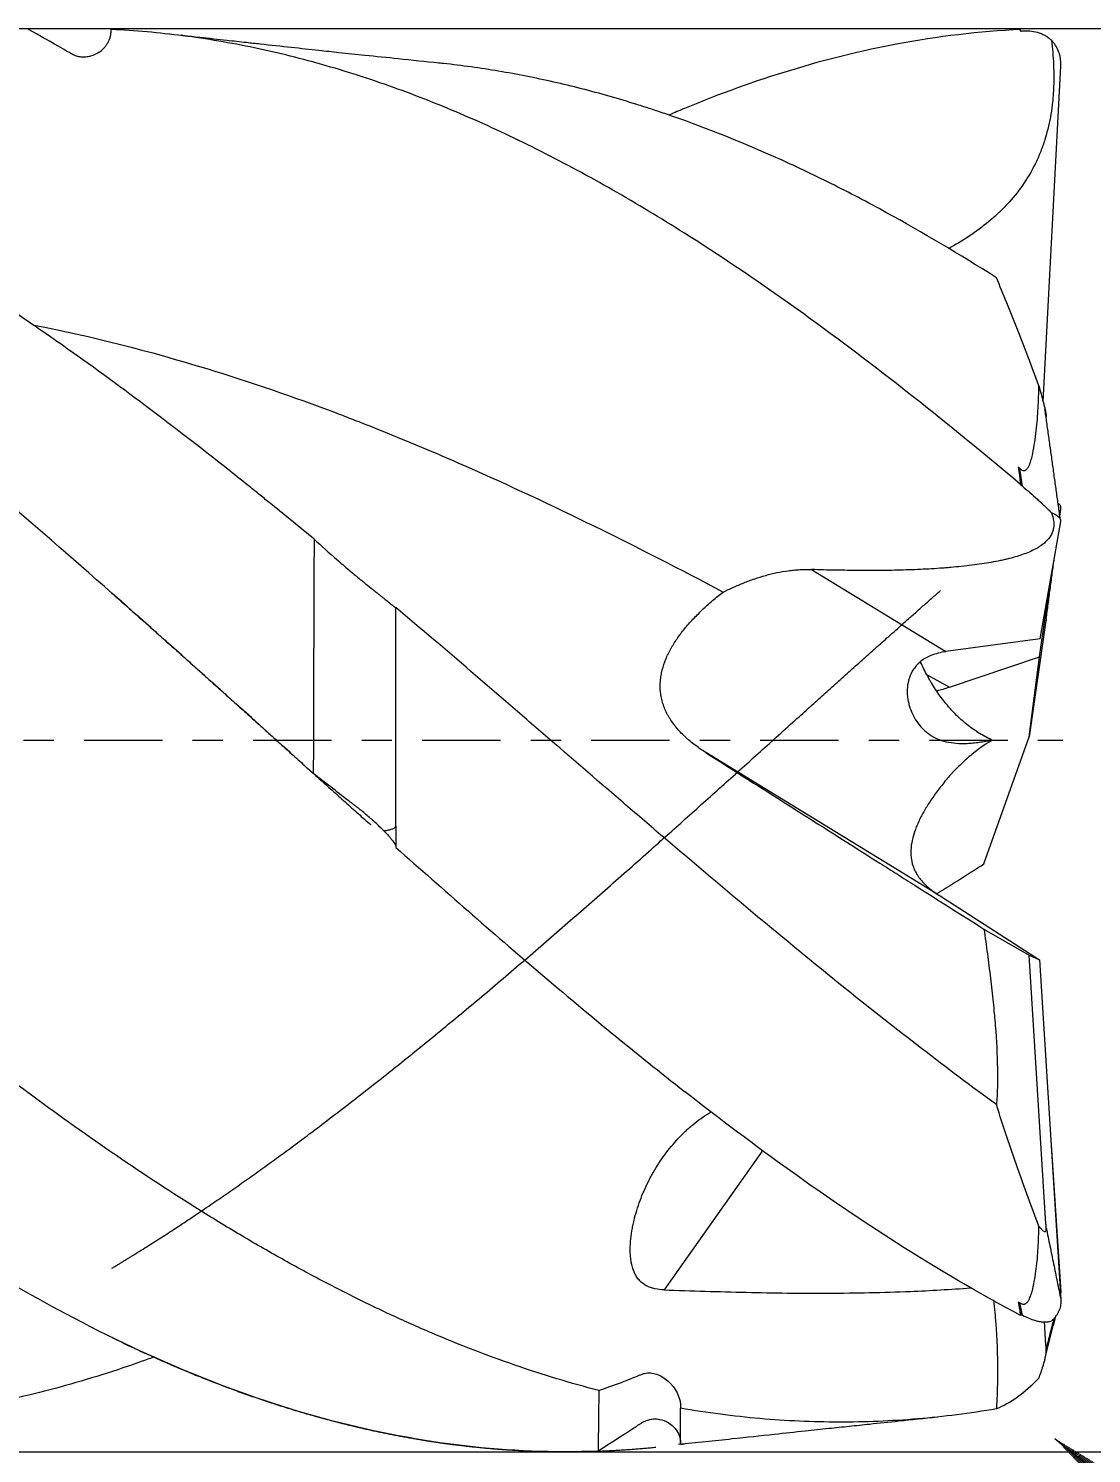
# Model space of a CAD drawing. Header units: millimetres. Extents: x -62 to 115, y -62 to 32.
# Drawn here: x 77.47 to 92.4, y -10.03 to 10 of the extents above; entities that cross this region are included whole.
import ezdxf

# ---------------------------------------------------------------- set-up
doc = ezdxf.new("R2010")
doc.units = ezdxf.units.MM
doc.linetypes.add('CENTER', pattern=[47.5, 22, -8.5, 8.5, -8.5])
for name, color, linetype in [('1', 4, 'Continuous'), ('2', 7, 'Continuous'), ('SK2', 7, 'Continuous'), ('SK4', 2, 'CENTER')]:
    doc.layers.add(name, color=color, linetype=linetype)
doc.styles.add('iso_b_vert', font='simplex.shx')
doc.dimstyles.get("Standard").update_dxf_attribs({"dimtxt": 0.18, "dimasz": 0.18, "dimexe": 0.18, "dimexo": 0.0625, "dimgap": 0.09, "dimtad": 1, "dimzin": 0, "dimdsep": 52, "dimtxsty": 'Standard', "dimcen": 0.09, "dimadec": 0, "dimazin": 0, "dimtfac": 1, "dimtdec": 4, "dimtofl": 0, "dimtmove": 0, "dimatfit": 3, "dimfxl": 1, "dimtolj": 1, "dimtzin": 0, "dimarcsym": 0})

# ---------------------------------------------------------------- blocks, each defined once
blk = doc.blocks.new('_U0')
at = {"layer": 'SK2', "lineweight": 13}
for p, q in [((0, -1.5875), (0, -51.193445)), ((92, -11.6375), (92, -51.193445)), ((92, -49.193445), (0, -49.193445))]:
    blk.add_line(p, q, dxfattribs=at)
at = {"layer": 'SK2', "lineweight": 18}
for points in [[(0, -49.193445), (3.499998, -48.732661), (3.500002, -49.654229)], [(92, -49.193445), (88.500002, -49.654229), (88.499998, -48.732661)]]:
    blk.add_solid(points, dxfattribs=at)
at = {"layer": 'SK2', "lineweight": 18, "insert": (44.095034, -48.160811), "char_height": 3.5, "attachment_point": 7, "line_spacing_factor": 1.084337, "style": 'iso_b_vert'}
blk.add_mtext('\\W0.6740;92', dxfattribs=at)
blk = doc.blocks.new('_U2')
at = {"layer": 'SK2', "lineweight": 13}
for p, q in [((1.997679, -11.0875), (1.997679, -44.193445)), ((92, -11.6375), (92, -44.193445)), ((92, -42.193445), (1.997679, -42.193445))]:
    blk.add_line(p, q, dxfattribs=at)
at = {"layer": 'SK2', "lineweight": 18}
for points in [[(1.997679, -42.193445), (5.497677, -41.732661), (5.497681, -42.654229)], [(92, -42.193445), (88.500002, -42.654229), (88.499998, -41.732661)]]:
    blk.add_solid(points, dxfattribs=at)
at = {"layer": 'SK2', "lineweight": 18, "insert": (45.093873, -41.160811), "char_height": 3.5, "attachment_point": 7, "line_spacing_factor": 1.084337, "style": 'iso_b_vert'}
blk.add_mtext('\\W0.6740;90', dxfattribs=at)

msp = doc.modelspace()

# ---------------------------------------------------------------- hatches: boundary and pattern name
at = {"layer": 'SK2', "lineweight": 13}
h = msp.add_hatch(dxfattribs=at)
h.set_pattern_fill('ANSI31', color=256, scale=0.0062, style=0)
h.paths.add_polyline_path([(91.889, -9.814), (94.9, -11.657), (94.32, -12.374)])

# ---------------------------------------------------------------- linework, layer by layer
at = {"layer": '1', "lineweight": 18}
for p, q in [((91.722, 4.759), (91.972, 9.473)), ((91.959, 3.164), (91.972, 3.253)), ((91.681, 1.425), (91.972, 3.071)), ((91.672, 1.172), (91.831, 2.274)), ((91.763, 1.679), (91.528, 0.048)), ((91.681, 1.425), (90.354, 1.243)), ((90.406, 0.744), (91.672, 1.172)), ((91.528, 0.048), (91.672, 1.172)), ((90.892, -1.738), (91.528, 0.048)), ((90.406, -2.273), (91.672, -3.086)), ((90.892, -2.656), (91.528, -3.022)), ((91.528, -3.022), (91.672, -3.086)), ((91.763, -6.798), (91.528, -3.022)), ((91.672, -3.086), (91.972, -7.862)), ((91.831, -5.615), (91.972, -7.753)), ((91.763, -8.505), (91.741, -8.171)), ((91.732, -8.764), (91.733, -8.759)), ((86.631, -9.897), (86.631, -9.898))]:
    msp.add_line(p, q, dxfattribs=at)
at = {"layer": '1', "lineweight": 13}
for p, q in [((88.467, 2.397), (90.354, 1.243)), ((90.094, 0.916), (90.406, 0.744)), ((90.235, -2.163), (86.984, -0.175)), ((87.784, -5.762), (86.397, -7.726))]:
    msp.add_line(p, q, dxfattribs=at)
at = {"layer": '1', "lineweight": 18}
for centre, major_axis, ratio, start_param, end_param in [((90.739, -0.597), (0.503, -1.815), 0.692203, 3.048771, -3.070077), ((90.743, 1.967), (1.213, 1.132), 0.52733, -2.41391, -2.280241), ((90.743, -2.46), (1.352, -0.86), 0.015166, -1.946684, -1.813015)]:
    msp.add_ellipse(centre, major_axis=major_axis, ratio=ratio, start_param=start_param, end_param=end_param, dxfattribs=at)
for points, degree, knots in [([(78.461, 9.666), (78.423, 9.64), (78.383, 9.622), (78.33, 9.607), (78.319, 9.605), (78.297, 9.601), (78.287, 9.599), (78.254, 9.597), (78.232, 9.596), (78.189, 9.601), (78.167, 9.605), (78.134, 9.615), (78.124, 9.619), (78.102, 9.628), (78.092, 9.633), (78.077, 9.642), (78.071, 9.645), (78.061, 9.651), (78.046, 9.66), (78.01, 9.68), (77.816, 9.793), (77.632, 9.897), (77.469, 9.987)], 3, [0, 0, 0, 0, 0.125, 0.125, 0.15625, 0.15625, 0.1875, 0.1875, 0.25, 0.25, 0.3125, 0.3125, 0.34375, 0.34375, 0.375, 0.375, 0.390625, 0.390625, 0.40625, 0.4375, 0.5, 1, 1, 1, 1]), ([(78.461, 9.666), (78.484, 9.682), (78.506, 9.701), (78.537, 9.733), (78.546, 9.744), (78.565, 9.769), (78.573, 9.781), (78.589, 9.808), (78.596, 9.823), (78.609, 9.852), (78.614, 9.868), (78.623, 9.9), (78.626, 9.917), (78.629, 9.942), (78.63, 9.951), (78.631, 9.968), (78.631, 9.977), (78.631, 9.986)], 3, [0, 0, 0, 0, 0.25, 0.25, 0.375, 0.375, 0.5, 0.5, 0.625, 0.625, 0.75, 0.75, 0.875, 0.875, 0.9375, 0.9375, 1, 1, 1, 1]), ([(83.236, 9.514), (83.047, 9.533), (82.703, 9.569), (82.227, 9.619), (81.86, 9.657), (81.514, 9.694), (81.147, 9.734), (80.806, 9.771), (80.504, 9.804), (80.221, 9.835), (79.843, 9.877), (79.556, 9.908), (79.395, 9.926)], 3, [0, 0, 0, 0, 0.151549, 0.272849, 0.368297, 0.44087, 0.541107, 0.654928, 0.705503, 0.776632, 0.874869, 1, 1, 1, 1]), ([(91.841, 9.837), (91.855, 9.721), (91.864, 9.606), (91.874, 9.374), (91.874, 9.259), (91.867, 9.113), (91.865, 9.084), (91.861, 9.026), (91.858, 8.997), (91.849, 8.91), (91.826, 8.737), (91.787, 8.569), (91.737, 8.403), (91.709, 8.321), (91.676, 8.24), (91.653, 8.186), (91.641, 8.159), (91.579, 8.027), (91.522, 7.927), (91.394, 7.736), (91.322, 7.646), (91.225, 7.538), (91.206, 7.517), (91.165, 7.475), (91.145, 7.454), (91.082, 7.393), (91.039, 7.354), (90.908, 7.241), (90.816, 7.172), (90.627, 7.042), (90.528, 6.981), (90.414, 6.918), (90.401, 6.911), (90.388, 6.904)], 3, [0, 0, 0, 0, 0.098724, 0.098724, 0.197448, 0.197448, 0.222129, 0.222129, 0.24681, 0.24681, 0.296172, 0.394896, 0.394896, 0.444258, 0.468939, 0.468939, 0.49362, 0.49362, 0.592344, 0.592344, 0.691068, 0.691068, 0.715749, 0.715749, 0.74043, 0.74043, 0.789792, 0.789792, 0.888516, 0.888516, 0.98724, 0.98724, 1, 1, 1, 1]), ([(91.406, 9.964), (91.408, 9.964), (91.411, 9.964), (91.415, 9.965), (91.417, 9.965), (91.424, 9.965), (91.428, 9.966), (91.432, 9.966)], 3, [0, 0, 0, 0, 0.267452, 0.267452, 0.534904, 0.534904, 1, 1, 1, 1]), ([(91.432, 9.966), (91.467, 9.969), (91.502, 9.969), (91.572, 9.963), (91.607, 9.956), (91.659, 9.942), (91.676, 9.936), (91.711, 9.922), (91.728, 9.914), (91.762, 9.896), (91.778, 9.886), (91.802, 9.869), (91.81, 9.863), (91.826, 9.85), (91.834, 9.844), (91.841, 9.837)], 3, [0, 0, 0, 0, 0.25, 0.25, 0.5, 0.5, 0.625, 0.625, 0.75, 0.75, 0.875, 0.875, 0.9375, 0.9375, 1, 1, 1, 1]), ([(91.973, 9.49), (91.974, 9.521), (91.971, 9.553), (91.963, 9.6), (91.96, 9.615), (91.951, 9.646), (91.946, 9.661), (91.929, 9.706), (91.915, 9.734), (91.89, 9.774), (91.881, 9.788), (91.862, 9.813), (91.852, 9.825), (91.841, 9.837)], 3, [0, 0, 0, 0, 0.25, 0.25, 0.375, 0.375, 0.5, 0.5, 0.75, 0.75, 0.875, 0.875, 1, 1, 1, 1]), ([(89.662, 9.779), (89.166, 9.686), (88.669, 9.563), (87.677, 9.261), (87.181, 9.082), (86.684, 8.876)], 3, [0, 0, 0, 0, 0.5, 0.5, 1, 1, 1, 1]), ([(81.481, 2.825), (81.284, 2.987), (81.087, 3.148), (80.84, 3.349), (80.79, 3.388), (80.691, 3.468), (80.642, 3.508), (80.493, 3.627), (79.999, 4.022), (79.507, 4.402), (78.723, 4.992), (78.332, 5.277), (77.746, 5.69), (77.551, 5.824), (77.16, 6.088), (76.965, 6.218), (76.378, 6.597), (75.985, 6.839), (75.395, 7.183), (75.197, 7.295), (74.9, 7.458), (74.801, 7.511), (74.603, 7.616), (74.109, 7.874), (73.619, 8.107), (72.835, 8.448), (72.445, 8.602), (71.859, 8.809), (71.664, 8.874), (71.273, 8.995), (71.077, 9.052), (70.49, 9.211), (70.098, 9.3), (69.605, 9.388), (69.506, 9.405), (69.309, 9.436), (69.21, 9.451), (68.965, 9.484), (68.82, 9.501), (68.675, 9.516)], 3, [0, 0, 0, 0, 0.046008, 0.046008, 0.05751, 0.05751, 0.069012, 0.069012, 0.092015, 0.184031, 0.184031, 0.276046, 0.276046, 0.322054, 0.322054, 0.368061, 0.368061, 0.460077, 0.460077, 0.506085, 0.506085, 0.529088, 0.529088, 0.552092, 0.644108, 0.644108, 0.736123, 0.736123, 0.782131, 0.782131, 0.828138, 0.828138, 0.920154, 0.920154, 0.943158, 0.943158, 0.966161, 0.966161, 1, 1, 1, 1]), ([(91.067, 6.498), (90.548, 6.828), (90.031, 7.134), (89.258, 7.557), (89, 7.692), (88.484, 7.949), (88.226, 8.072), (87.45, 8.42), (86.931, 8.625), (86.343, 8.826), (86.278, 8.848), (86.147, 8.891), (85.951, 8.953), (85.496, 9.089), (85.107, 9.189), (84.589, 9.306), (84.331, 9.357), (83.815, 9.444), (83.557, 9.479), (83.271, 9.511), (83.243, 9.514), (83.215, 9.516)], 3, [0, 0, 0, 0, 0.197858, 0.197858, 0.296787, 0.296787, 0.395716, 0.395716, 0.593575, 0.593575, 0.618307, 0.618307, 0.643039, 0.692504, 0.791433, 0.791433, 0.890362, 0.890362, 0.989291, 0.989291, 1, 1, 1, 1]), ([(89.662, 5.009), (89.166, 5.396), (88.669, 5.768), (87.677, 6.475), (87.181, 6.81), (86.684, 7.123)], 3, [0, 0, 0, 0, 0.5, 0.5, 1, 1, 1, 1]), ([(91.663, 4.978), (91.562, 5.253), (91.461, 5.517), (91.263, 6.024), (91.164, 6.267), (91.067, 6.498)], 3, [0, 0, 0, 0, 0.5, 0.5, 1, 1, 1, 1]), ([(77.549, 5.832), (78.356, 5.673), (79.163, 5.468), (80.577, 5.036), (81.183, 4.827), (81.869, 4.568), (81.946, 4.538), (82.098, 4.479), (82.327, 4.39), (82.858, 4.176), (83.313, 3.982), (84.823, 3.316), (86.023, 2.719), (87.229, 2.081)], 3, [0, 0, 0, 0, 0.251077, 0.251077, 0.438307, 0.438307, 0.461711, 0.461711, 0.485115, 0.531923, 0.625538, 0.625538, 1, 1, 1, 1]), ([(91.397, 3.816), (91.403, 3.81), (91.409, 3.805), (91.422, 3.796), (91.429, 3.792), (91.441, 3.788), (91.445, 3.787), (91.453, 3.786), (91.457, 3.787), (91.465, 3.788), (91.469, 3.789), (91.476, 3.792), (91.479, 3.794), (91.489, 3.801), (91.494, 3.806), (91.503, 3.817), (91.507, 3.823), (91.519, 3.841), (91.525, 3.854), (91.536, 3.879), (91.541, 3.893), (91.549, 3.919), (91.553, 3.932), (91.565, 3.972), (91.571, 3.999), (91.588, 4.08), (91.597, 4.134), (91.614, 4.241), (91.62, 4.295), (91.638, 4.456), (91.647, 4.562), (91.659, 4.771), (91.662, 4.875), (91.663, 4.978)], 3, [0, 0, 0, 0, 0.015625, 0.015625, 0.03125, 0.03125, 0.039062, 0.039062, 0.046875, 0.046875, 0.054687, 0.054687, 0.0625, 0.0625, 0.078125, 0.078125, 0.09375, 0.09375, 0.125, 0.125, 0.15625, 0.15625, 0.1875, 0.1875, 0.25, 0.25, 0.375, 0.375, 0.5, 0.5, 0.75, 0.75, 1, 1, 1, 1]), ([(91.663, 4.978), (91.673, 4.94), (91.684, 4.903), (91.704, 4.828), (91.714, 4.79), (91.729, 4.734), (91.734, 4.715), (91.743, 4.678), (91.747, 4.659), (91.754, 4.632), (91.755, 4.622), (91.759, 4.605), (91.761, 4.596), (91.764, 4.58), (91.765, 4.572), (91.767, 4.561), (91.767, 4.558), (91.768, 4.552), (91.768, 4.549), (91.768, 4.547)], 3, [0, 0, 0, 0, 0.25, 0.25, 0.5, 0.5, 0.625, 0.625, 0.75, 0.75, 0.8125, 0.8125, 0.875, 0.875, 0.9375, 0.9375, 0.96875, 0.96875, 1, 1, 1, 1]), ([(85.481, -9.14), (85.284, -9.089), (85.087, -9.034), (84.695, -8.915), (84.499, -8.851), (83.911, -8.648), (83.52, -8.497), (82.934, -8.247), (82.738, -8.159), (82.346, -7.977), (82.15, -7.882), (81.758, -7.684), (81.561, -7.581), (81.167, -7.368), (80.969, -7.258), (80.672, -7.087), (80.573, -7.029), (80.375, -6.912), (80.078, -6.734), (79.783, -6.549), (79.193, -6.172), (78.802, -5.909), (78.019, -5.363), (77.629, -5.08), (77.042, -4.641), (76.846, -4.492), (76.455, -4.191), (76.258, -4.038), (75.669, -3.573), (75.275, -3.255), (74.482, -2.603), (74.088, -2.274), (73.302, -1.61), (72.911, -1.276), (72.325, -0.772), (72.129, -0.604), (71.738, -0.267), (71.543, -0.098), (70.956, 0.408), (70.565, 0.745), (69.975, 1.251), (69.778, 1.419), (69.482, 1.671), (69.383, 1.755), (69.186, 1.923), (69.086, 2.006), (68.591, 2.423), (68.198, 2.751), (67.609, 3.232), (67.413, 3.391), (67.12, 3.626), (67.022, 3.704), (66.826, 3.859), (66.729, 3.936), (66.631, 4.013)], 3, [0, 0, 0, 0, 0.03125, 0.03125, 0.0625, 0.0625, 0.125, 0.125, 0.15625, 0.15625, 0.1875, 0.1875, 0.21875, 0.21875, 0.25, 0.25, 0.265625, 0.265625, 0.28125, 0.3125, 0.3125, 0.375, 0.375, 0.4375, 0.4375, 0.46875, 0.46875, 0.5, 0.5, 0.5625, 0.5625, 0.625, 0.625, 0.6875, 0.6875, 0.71875, 0.71875, 0.75, 0.75, 0.8125, 0.8125, 0.84375, 0.84375, 0.859375, 0.859375, 0.875, 0.875, 0.9375, 0.9375, 0.96875, 0.96875, 0.984375, 0.984375, 1, 1, 1, 1]), ([(91.371, 3.84), (91.373, 3.838), (91.375, 3.836), (91.38, 3.832), (91.382, 3.83), (91.388, 3.824), (91.393, 3.82), (91.397, 3.816)], 3, [0, 0, 0, 0, 0.250187, 0.250187, 0.500374, 0.500374, 1, 1, 1, 1]), ([(91.406, 3.589), (91.408, 3.587), (91.411, 3.585), (91.415, 3.582), (91.417, 3.58), (91.424, 3.574), (91.428, 3.571), (91.432, 3.568)], 3, [0, 0, 0, 0, 0.267452, 0.267452, 0.534904, 0.534904, 1, 1, 1, 1]), ([(91.432, 3.568), (91.467, 3.539), (91.502, 3.509), (91.572, 3.448), (91.607, 3.417), (91.659, 3.369), (91.676, 3.353), (91.711, 3.321), (91.728, 3.305), (91.762, 3.273), (91.778, 3.257), (91.802, 3.233), (91.81, 3.225), (91.826, 3.209), (91.834, 3.201), (91.841, 3.193)], 3, [0, 0, 0, 0, 0.25, 0.25, 0.5, 0.5, 0.625, 0.625, 0.75, 0.75, 0.875, 0.875, 0.9375, 0.9375, 1, 1, 1, 1]), ([(91.973, 3.26), (91.974, 3.271), (91.971, 3.282), (91.963, 3.299), (91.96, 3.304), (91.951, 3.314), (91.947, 3.319), (91.941, 3.324)], 3, [0, 0, 0, 0, 0.506907, 0.506907, 0.76036, 0.76036, 1, 1, 1, 1]), ([(91.841, 3.193), (91.855, 3.157), (91.864, 3.121), (91.874, 3.05), (91.874, 3.014), (91.867, 2.971), (91.865, 2.962), (91.861, 2.945), (91.858, 2.936), (91.849, 2.911), (91.826, 2.86), (91.787, 2.812), (91.737, 2.766), (91.709, 2.743), (91.676, 2.721), (91.653, 2.707), (91.641, 2.7), (91.579, 2.665), (91.522, 2.639), (91.394, 2.592), (91.322, 2.57), (91.225, 2.546), (91.206, 2.541), (91.165, 2.531), (91.145, 2.527), (91.082, 2.514), (91.039, 2.505), (90.908, 2.482), (90.816, 2.468), (90.627, 2.445), (90.528, 2.435), (90.402, 2.424), (90.377, 2.422), (90.325, 2.418), (90.3, 2.416), (90.222, 2.41), (90.17, 2.407), (90.012, 2.399), (89.906, 2.394), (89.691, 2.387), (89.583, 2.385), (89.364, 2.383), (89.254, 2.383), (89.031, 2.384), (88.92, 2.386), (88.75, 2.389), (88.694, 2.39), (88.581, 2.393), (88.524, 2.395), (88.467, 2.397)], 3, [0, 0, 0, 0, 0.0625, 0.0625, 0.125, 0.125, 0.140625, 0.140625, 0.15625, 0.15625, 0.1875, 0.25, 0.25, 0.28125, 0.296875, 0.296875, 0.3125, 0.3125, 0.375, 0.375, 0.4375, 0.4375, 0.453125, 0.453125, 0.46875, 0.46875, 0.5, 0.5, 0.5625, 0.5625, 0.625, 0.625, 0.640625, 0.640625, 0.65625, 0.65625, 0.6875, 0.6875, 0.75, 0.75, 0.8125, 0.8125, 0.875, 0.875, 0.9375, 0.9375, 0.96875, 0.96875, 1, 1, 1, 1]), ([(91.973, 3.076), (91.974, 3.086), (91.971, 3.096), (91.963, 3.111), (91.96, 3.116), (91.951, 3.126), (91.946, 3.131), (91.929, 3.146), (91.915, 3.155), (91.89, 3.17), (91.881, 3.174), (91.862, 3.184), (91.852, 3.188), (91.841, 3.193)], 3, [0, 0, 0, 0, 0.25, 0.25, 0.375, 0.375, 0.5, 0.5, 0.75, 0.75, 0.875, 0.875, 1, 1, 1, 1]), ([(81.481, 2.825), (81.48, 2.564), (81.479, 2.3), (81.478, 1.897), (81.477, 1.762), (81.476, 1.558), (81.476, 1.489), (81.476, 1.352), (81.475, 1.283), (81.474, 0.938), (81.473, 0.66), (81.472, 0.1), (81.471, -0.183), (81.47, -0.467)], 3, [0, 0, 0, 0, 0.25, 0.25, 0.375, 0.375, 0.4375, 0.4375, 0.5, 0.5, 0.75, 0.75, 1, 1, 1, 1]), ([(81.481, 2.825), (81.587, 2.726), (81.694, 2.63), (81.856, 2.489), (81.91, 2.442), (81.991, 2.373), (82.019, 2.35), (82.053, 2.322), (82.06, 2.316), (82.073, 2.305), (82.08, 2.299), (82.101, 2.282), (82.115, 2.271), (82.136, 2.253), (82.144, 2.247), (82.158, 2.235), (82.166, 2.229), (82.188, 2.212), (82.202, 2.2), (82.246, 2.165), (82.275, 2.142), (82.317, 2.108), (82.331, 2.096), (82.359, 2.074), (82.372, 2.064), (82.398, 2.042), (82.411, 2.032), (82.436, 2.012), (82.449, 2.002), (82.485, 1.973), (82.507, 1.955), (82.537, 1.93), (82.547, 1.922), (82.565, 1.908), (82.574, 1.901), (82.59, 1.889), (82.597, 1.883), (82.606, 1.876), (82.609, 1.874), (82.615, 1.87), (82.617, 1.868), (82.624, 1.864), (82.627, 1.862), (82.63, 1.861), (82.63, 1.861), (82.631, 1.862), (82.631, 1.862), (82.631, 1.863)], 3, [0, 0, 0, 0, 0.25, 0.25, 0.375, 0.375, 0.4375, 0.4375, 0.453125, 0.453125, 0.46875, 0.46875, 0.5, 0.5, 0.515625, 0.515625, 0.53125, 0.53125, 0.5625, 0.5625, 0.625, 0.625, 0.65625, 0.65625, 0.6875, 0.6875, 0.71875, 0.71875, 0.75, 0.75, 0.8125, 0.8125, 0.84375, 0.84375, 0.875, 0.875, 0.90625, 0.90625, 0.921875, 0.921875, 0.9375, 0.9375, 0.96875, 0.96875, 0.984375, 0.984375, 1, 1, 1, 1]), ([(81.47, -0.467), (80.89, 0.055), (80.31, 0.578), (79.151, 1.615), (78.572, 2.13), (77.992, 2.633)], 3, [0, 0, 0, 0, 0.5, 0.5, 1, 1, 1, 1]), ([(87.229, 2.081), (87.241, 2.087), (87.252, 2.092), (87.276, 2.104), (87.288, 2.109), (87.323, 2.126), (87.347, 2.137), (87.419, 2.169), (87.468, 2.19), (87.544, 2.22), (87.569, 2.23), (87.62, 2.249), (87.696, 2.276), (87.774, 2.3), (87.929, 2.344), (88.035, 2.366), (88.17, 2.384), (88.197, 2.387), (88.251, 2.392), (88.332, 2.398), (88.413, 2.399), (88.467, 2.397)], 3, [0, 0, 0, 0, 0.03125, 0.03125, 0.0625, 0.0625, 0.125, 0.125, 0.25, 0.25, 0.3125, 0.3125, 0.375, 0.5, 0.5, 0.75, 0.75, 0.8125, 0.8125, 0.875, 1, 1, 1, 1]), ([(78.642, -7.421), (79.014, -7.197), (79.896, -6.64), (81.746, -5.355), (84.074, -3.473), (86.402, -1.388), (88.357, 0.394), (89.804, 1.681), (90.281, 2.102)], 5, [0, 0, 0, 0, 0, 0, 0.159858, 0.37865, 0.794954, 1, 1, 1, 1, 1, 1]), ([(86.984, -0.175), (86.928, -0.14), (86.874, -0.102), (86.797, -0.042), (86.771, -0.022), (86.734, 0.01), (86.722, 0.021), (86.698, 0.043), (86.686, 0.054), (86.628, 0.11), (86.585, 0.157), (86.529, 0.229), (86.502, 0.266), (86.478, 0.305), (86.462, 0.33), (86.455, 0.343), (86.42, 0.409), (86.398, 0.461), (86.373, 0.541), (86.366, 0.567), (86.358, 0.607), (86.356, 0.621), (86.352, 0.647), (86.35, 0.661), (86.343, 0.727), (86.343, 0.779), (86.349, 0.857), (86.352, 0.883), (86.359, 0.922), (86.361, 0.935), (86.367, 0.96), (86.37, 0.973), (86.386, 1.037), (86.402, 1.087), (86.443, 1.186), (86.466, 1.234), (86.506, 1.306), (86.52, 1.33), (86.549, 1.377), (86.565, 1.401), (86.613, 1.472), (86.648, 1.518), (86.722, 1.609), (86.762, 1.654), (86.824, 1.721), (86.846, 1.743), (86.89, 1.787), (86.912, 1.809), (86.958, 1.853), (86.982, 1.875), (87.029, 1.918), (87.053, 1.939), (87.127, 2.002), (87.177, 2.042), (87.229, 2.081)], 3, [0, 0, 0, 0, 0.0625, 0.0625, 0.09375, 0.09375, 0.109375, 0.109375, 0.125, 0.125, 0.1875, 0.1875, 0.21875, 0.234375, 0.234375, 0.25, 0.25, 0.3125, 0.3125, 0.34375, 0.34375, 0.359375, 0.359375, 0.375, 0.375, 0.4375, 0.4375, 0.46875, 0.46875, 0.484375, 0.484375, 0.5, 0.5, 0.5625, 0.5625, 0.625, 0.625, 0.65625, 0.65625, 0.6875, 0.6875, 0.75, 0.75, 0.8125, 0.8125, 0.84375, 0.84375, 0.875, 0.875, 0.90625, 0.90625, 0.9375, 0.9375, 1, 1, 1, 1]), ([(91.067, -5.123), (90.714, -4.866), (90.363, -4.602), (89.662, -4.062), (89.312, -3.786), (88.611, -3.224), (88.261, -2.937), (87.559, -2.354), (87.207, -2.059), (86.677, -1.609), (86.499, -1.458), (86.144, -1.154), (85.967, -1.002), (85.437, -0.547), (85.085, -0.243), (84.558, 0.212), (84.383, 0.363), (84.032, 0.665), (83.857, 0.816), (83.332, 1.267), (82.982, 1.566), (82.631, 1.863)], 3, [0, 0, 0, 0, 0.125, 0.125, 0.25, 0.25, 0.375, 0.375, 0.5, 0.5, 0.5625, 0.5625, 0.625, 0.625, 0.75, 0.75, 0.8125, 0.8125, 0.875, 0.875, 1, 1, 1, 1]), ([(82.631, -1.203), (82.631, -0.943), (82.631, -0.684), (82.631, -0.166), (82.631, 0.092), (82.631, 0.606), (82.631, 1.115), (82.631, 1.615), (82.631, 1.863)], 3, [0, 0, 0, 0, 0.25, 0.25, 0.5, 0.5, 0.75, 1, 1, 1, 1]), ([(90.147, 1.189), (90.092, 1.167), (90.045, 1.14), (89.994, 1.099), (89.985, 1.091), (89.966, 1.073), (89.957, 1.064), (89.932, 1.037), (89.917, 1.018), (89.877, 0.958), (89.858, 0.917), (89.84, 0.863), (89.836, 0.852), (89.831, 0.83), (89.823, 0.798), (89.818, 0.765), (89.813, 0.7), (89.813, 0.656), (89.82, 0.592), (89.823, 0.57), (89.829, 0.539), (89.832, 0.528), (89.837, 0.507), (89.84, 0.497), (89.854, 0.445), (89.869, 0.406), (89.905, 0.33), (89.926, 0.294), (89.973, 0.225), (89.999, 0.193), (90.036, 0.155), (90.043, 0.148), (90.059, 0.134), (90.082, 0.113), (90.107, 0.094), (90.158, 0.058), (90.195, 0.037), (90.274, 0.002), (90.316, -0.012), (90.406, -0.033), (90.5, -0.047), (90.603, -0.048), (90.684, -0.044), (90.725, -0.04), (90.768, -0.036), (90.797, -0.033), (90.812, -0.031), (90.885, -0.021), (90.946, -0.011), (91.009, 0)], 3, [0, 0, 0, 0, 0.0625, 0.0625, 0.078125, 0.078125, 0.09375, 0.09375, 0.125, 0.125, 0.1875, 0.1875, 0.203125, 0.203125, 0.21875, 0.25, 0.25, 0.3125, 0.3125, 0.34375, 0.34375, 0.359375, 0.359375, 0.375, 0.375, 0.4375, 0.4375, 0.5, 0.5, 0.5625, 0.5625, 0.578125, 0.578125, 0.59375, 0.625, 0.625, 0.6875, 0.6875, 0.75, 0.75, 0.8125, 0.875, 0.875, 0.90625, 0.921875, 0.921875, 0.9375, 0.9375, 1, 1, 1, 1]), ([(91.009, 0), (90.977, 0.014), (90.945, 0.03), (90.882, 0.063), (90.852, 0.081), (90.761, 0.137), (90.646, 0.219), (90.54, 0.315), (90.476, 0.38), (90.463, 0.394), (90.438, 0.421), (90.401, 0.461), (90.366, 0.503), (90.297, 0.589), (90.254, 0.649), (90.193, 0.741), (90.164, 0.788), (90.136, 0.836), (90.117, 0.868), (90.108, 0.884), (90.063, 0.965), (90.031, 1.03), (90.001, 1.096)], 3, [0, 0, 0, 0, 0.071487, 0.071487, 0.142975, 0.142975, 0.285949, 0.428924, 0.428924, 0.464668, 0.464668, 0.500411, 0.571898, 0.571898, 0.714873, 0.714873, 0.78636, 0.822104, 0.822104, 0.857848, 0.857848, 1, 1, 1, 1]), ([(91.009, 0), (90.994, 0.007), (90.979, 0.015), (90.948, 0.03), (90.933, 0.038), (90.889, 0.061), (90.859, 0.076), (90.817, 0.099), (90.804, 0.107), (90.791, 0.114)], 3, [0, 0, 0, 0, 0.20284, 0.20284, 0.405679, 0.405679, 0.811359, 0.811359, 1, 1, 1, 1]), ([(86.984, -0.175), (87.31, -0.383), (87.636, -0.59), (88.289, -1.005), (88.615, -1.212), (89.104, -1.523), (89.349, -1.678), (89.594, -1.833), (89.757, -1.937), (89.839, -1.988), (90.246, -2.247), (90.57, -2.452), (90.892, -2.656)], 3, [0, 0, 0, 0, 0.25, 0.25, 0.5, 0.5, 0.625, 0.6875, 0.6875, 0.75, 0.75, 1, 1, 1, 1]), ([(91.009, 0), (90.994, -0.009), (90.979, -0.018), (90.948, -0.037), (90.933, -0.047), (90.889, -0.076), (90.859, -0.096), (90.774, -0.159), (90.664, -0.247), (90.563, -0.342), (90.502, -0.404), (90.49, -0.417), (90.466, -0.441), (90.432, -0.479), (90.398, -0.516), (90.333, -0.592), (90.293, -0.642), (90.235, -0.717), (90.217, -0.742), (90.181, -0.793), (90.163, -0.818), (90.113, -0.893), (90.083, -0.942), (90.028, -1.039), (90.002, -1.086), (89.969, -1.157), (89.959, -1.18), (89.939, -1.227), (89.93, -1.25), (89.906, -1.319), (89.893, -1.364), (89.874, -1.453), (89.867, -1.497), (89.864, -1.563), (89.864, -1.585), (89.866, -1.618), (89.866, -1.629), (89.868, -1.651), (89.87, -1.662), (89.878, -1.716), (89.89, -1.759), (89.915, -1.823), (89.926, -1.844), (89.943, -1.876), (89.949, -1.887), (89.963, -1.908), (89.97, -1.918), (90.007, -1.97), (90.043, -2.01), (90.097, -2.06), (90.108, -2.069), (90.131, -2.089), (90.167, -2.117), (90.207, -2.145), (90.235, -2.163)], 3, [0, 0, 0, 0, 0.015625, 0.015625, 0.03125, 0.03125, 0.0625, 0.0625, 0.125, 0.1875, 0.1875, 0.203125, 0.203125, 0.21875, 0.25, 0.25, 0.3125, 0.3125, 0.34375, 0.34375, 0.375, 0.375, 0.4375, 0.4375, 0.5, 0.5, 0.53125, 0.53125, 0.5625, 0.5625, 0.625, 0.625, 0.6875, 0.6875, 0.71875, 0.71875, 0.734375, 0.734375, 0.75, 0.75, 0.8125, 0.8125, 0.84375, 0.84375, 0.859375, 0.859375, 0.875, 0.875, 0.9375, 0.9375, 0.953125, 0.953125, 0.96875, 1, 1, 1, 1]), ([(82.461, -1.274), (82.423, -1.236), (82.383, -1.197), (82.33, -1.149), (82.319, -1.139), (82.298, -1.12), (82.287, -1.11), (82.254, -1.081), (82.232, -1.063), (82.189, -1.026), (82.167, -1.008), (82.135, -0.982), (82.124, -0.973), (82.102, -0.956), (82.092, -0.948), (82.077, -0.937), (82.072, -0.933), (82.061, -0.925), (82.046, -0.913), (82.01, -0.886), (81.816, -0.738), (81.633, -0.595), (81.47, -0.467)], 3, [0, 0, 0, 0, 0.125, 0.125, 0.15625, 0.15625, 0.1875, 0.1875, 0.25, 0.25, 0.3125, 0.3125, 0.34375, 0.34375, 0.375, 0.375, 0.390625, 0.390625, 0.40625, 0.4375, 0.5, 1, 1, 1, 1]), ([(82.461, -1.274), (82.484, -1.298), (82.506, -1.322), (82.537, -1.356), (82.546, -1.367), (82.565, -1.389), (82.573, -1.4), (82.589, -1.42), (82.596, -1.43), (82.609, -1.449), (82.614, -1.458), (82.623, -1.475), (82.628, -1.486), (82.63, -1.496), (82.631, -1.502), (82.631, -1.504), (82.631, -1.507)], 3, [0, 0, 0, 0, 0.25, 0.25, 0.375, 0.375, 0.5, 0.5, 0.625, 0.625, 0.75, 0.75, 0.875, 0.9375, 0.9375, 1, 1, 1, 1]), ([(90.892, -2.656), (90.909, -2.772), (90.925, -2.888), (90.955, -3.117), (90.969, -3.231), (90.996, -3.457), (91.009, -3.57), (91.026, -3.736), (91.031, -3.791), (91.039, -3.874), (91.041, -3.901), (91.046, -3.956), (91.066, -4.198), (91.078, -4.426), (91.082, -4.66), (91.083, -4.729), (91.082, -4.796), (91.081, -4.84), (91.081, -4.862), (91.078, -4.968), (91.073, -5.048), (91.067, -5.123)], 3, [0, 0, 0, 0, 0.125, 0.125, 0.25, 0.25, 0.375, 0.375, 0.4375, 0.4375, 0.46875, 0.46875, 0.5, 0.75, 0.75, 0.8125, 0.84375, 0.84375, 0.875, 0.875, 1, 1, 1, 1]), ([(89.662, -7.064), (89.166, -6.747), (88.669, -6.41), (87.677, -5.698), (87.181, -5.325), (86.684, -4.936)], 3, [0, 0, 0, 0, 0.5, 0.5, 1, 1, 1, 1]), ([(91.663, -6.829), (91.562, -6.566), (91.461, -6.293), (91.263, -5.724), (91.164, -5.429), (91.067, -5.123)], 3, [0, 0, 0, 0, 0.5, 0.5, 1, 1, 1, 1]), ([(86.397, -7.726), (86.353, -7.725), (86.31, -7.721), (86.248, -7.707), (86.227, -7.701), (86.187, -7.687), (86.167, -7.678), (86.13, -7.658), (86.112, -7.646), (86.086, -7.626), (86.078, -7.619), (86.062, -7.603), (86.039, -7.579), (86.019, -7.552), (86.002, -7.523), (85.996, -7.513), (85.986, -7.493), (85.981, -7.482), (85.958, -7.428), (85.946, -7.382), (85.935, -7.323), (85.933, -7.311), (85.93, -7.287), (85.929, -7.275), (85.925, -7.239), (85.924, -7.214), (85.922, -7.141), (85.924, -7.092), (85.931, -6.994), (85.938, -6.945), (85.95, -6.872), (85.954, -6.847), (85.964, -6.799), (85.97, -6.775), (85.987, -6.703), (86, -6.655), (86.043, -6.515), (86.077, -6.423), (86.136, -6.288), (86.156, -6.244), (86.189, -6.179), (86.201, -6.157), (86.224, -6.114), (86.236, -6.092), (86.297, -5.986), (86.35, -5.904), (86.464, -5.749), (86.525, -5.675), (86.624, -5.569), (86.658, -5.535), (86.711, -5.485), (86.729, -5.468), (86.765, -5.436), (86.783, -5.42), (86.877, -5.343), (86.955, -5.286), (87.046, -5.23), (87.055, -5.225), (87.063, -5.219)], 3, [0, 0, 0, 0, 0.045012, 0.045012, 0.067517, 0.067517, 0.090023, 0.090023, 0.112529, 0.112529, 0.123782, 0.123782, 0.135035, 0.157541, 0.157541, 0.168793, 0.168793, 0.180046, 0.180046, 0.225058, 0.225058, 0.236311, 0.236311, 0.247564, 0.247564, 0.27007, 0.27007, 0.315081, 0.315081, 0.360093, 0.360093, 0.382598, 0.382598, 0.405104, 0.405104, 0.450116, 0.450116, 0.540139, 0.540139, 0.585151, 0.585151, 0.607656, 0.607656, 0.630162, 0.630162, 0.720185, 0.720185, 0.810209, 0.810209, 0.85522, 0.85522, 0.877726, 0.877726, 0.900232, 0.900232, 0.990255, 0.990255, 1, 1, 1, 1]), ([(91.397, -7.909), (91.403, -7.913), (91.409, -7.916), (91.422, -7.922), (91.429, -7.925), (91.441, -7.926), (91.445, -7.927), (91.453, -7.926), (91.457, -7.926), (91.465, -7.924), (91.469, -7.922), (91.476, -7.919), (91.479, -7.917), (91.489, -7.911), (91.494, -7.906), (91.503, -7.896), (91.507, -7.89), (91.519, -7.874), (91.525, -7.863), (91.536, -7.841), (91.541, -7.829), (91.549, -7.807), (91.553, -7.795), (91.565, -7.761), (91.571, -7.737), (91.588, -7.668), (91.597, -7.62), (91.614, -7.525), (91.62, -7.477), (91.638, -7.332), (91.647, -7.234), (91.659, -7.034), (91.662, -6.932), (91.663, -6.829)], 3, [0, 0, 0, 0, 0.015625, 0.015625, 0.03125, 0.03125, 0.039062, 0.039062, 0.046875, 0.046875, 0.054687, 0.054687, 0.0625, 0.0625, 0.078125, 0.078125, 0.09375, 0.09375, 0.125, 0.125, 0.15625, 0.15625, 0.1875, 0.1875, 0.25, 0.25, 0.375, 0.375, 0.5, 0.5, 0.75, 0.75, 1, 1, 1, 1]), ([(91.663, -6.829), (91.673, -6.843), (91.684, -6.855), (91.704, -6.878), (91.714, -6.888), (91.729, -6.9), (91.734, -6.903), (91.743, -6.907), (91.747, -6.909), (91.753, -6.908), (91.755, -6.908), (91.759, -6.905), (91.761, -6.903), (91.764, -6.898), (91.765, -6.895), (91.767, -6.888), (91.767, -6.885), (91.768, -6.879), (91.768, -6.876), (91.768, -6.873)], 3, [0, 0, 0, 0, 0.25, 0.25, 0.5, 0.5, 0.625, 0.625, 0.75, 0.75, 0.8125, 0.8125, 0.875, 0.875, 0.9375, 0.9375, 0.96875, 0.96875, 1, 1, 1, 1]), ([(86.397, -7.726), (86.589, -7.732), (86.782, -7.739), (87.168, -7.75), (87.361, -7.756), (87.746, -7.764), (87.939, -7.768), (88.324, -7.772), (88.516, -7.773), (88.9, -7.771), (89.092, -7.769), (89.476, -7.76), (89.667, -7.754), (90.141, -7.735), (90.423, -7.719), (90.704, -7.698)], 3, [0, 0, 0, 0, 0.133641, 0.133641, 0.267281, 0.267281, 0.400922, 0.400922, 0.534563, 0.534563, 0.668204, 0.668204, 0.801844, 0.801844, 1, 1, 1, 1]), ([(91.024, -7.867), (91.031, -7.926), (91.038, -7.986), (91.048, -8.081), (91.051, -8.114), (91.056, -8.181), (91.065, -8.283), (91.071, -8.389), (91.08, -8.604), (91.083, -8.754), (91.082, -8.95), (91.082, -8.989), (91.08, -9.07), (91.079, -9.11), (91.075, -9.233), (91.071, -9.315), (91.067, -9.398)], 3, [0, 0, 0, 0, 0.135633, 0.135633, 0.207664, 0.207664, 0.279694, 0.423755, 0.423755, 0.711878, 0.711878, 0.783908, 0.783908, 0.855939, 0.855939, 1, 1, 1, 1]), ([(91.371, -7.893), (91.373, -7.894), (91.375, -7.896), (91.38, -7.899), (91.382, -7.9), (91.388, -7.904), (91.393, -7.907), (91.397, -7.909)], 3, [0, 0, 0, 0, 0.250187, 0.250187, 0.500374, 0.500374, 1, 1, 1, 1]), ([(91.973, -7.876), (91.974, -7.903), (91.971, -7.929), (91.963, -7.968), (91.96, -7.981), (91.951, -8.007), (91.946, -8.019), (91.929, -8.056), (91.915, -8.079), (91.89, -8.112), (91.881, -8.123), (91.862, -8.143), (91.852, -8.153), (91.841, -8.162)], 3, [0, 0, 0, 0, 0.25, 0.25, 0.375, 0.375, 0.5, 0.5, 0.75, 0.75, 0.875, 0.875, 1, 1, 1, 1]), ([(85.47, -9.992), (84.847, -10.015), (84.223, -9.99), (82.977, -9.847), (82.354, -9.728), (81.108, -9.401), (80.485, -9.191), (79.238, -8.689), (78.615, -8.395), (77.992, -8.063)], 3, [0, 0, 0, 0, 0.25, 0.25, 0.5, 0.5, 0.75, 0.75, 1, 1, 1, 1]), ([(91.406, -8.064), (91.408, -8.066), (91.411, -8.067), (91.415, -8.069), (91.417, -8.071), (91.424, -8.074), (91.428, -8.077), (91.432, -8.079)], 3, [0, 0, 0, 0, 0.267452, 0.267452, 0.534904, 0.534904, 1, 1, 1, 1]), ([(91.432, -8.079), (91.467, -8.099), (91.502, -8.116), (91.572, -8.144), (91.607, -8.155), (91.659, -8.168), (91.676, -8.171), (91.711, -8.175), (91.728, -8.176), (91.762, -8.176), (91.778, -8.175), (91.802, -8.172), (91.81, -8.171), (91.826, -8.167), (91.834, -8.165), (91.841, -8.162)], 3, [0, 0, 0, 0, 0.25, 0.25, 0.5, 0.5, 0.625, 0.625, 0.75, 0.75, 0.875, 0.875, 0.9375, 0.9375, 1, 1, 1, 1]), ([(78.642, -8.395), (78.938, -8.54), (79.543, -8.821), (80.354, -9.154), (81.182, -9.433), (82.027, -9.649), (82.598, -9.765), (82.905, -9.819), (83.313, -9.887), (84.012, -9.976), (84.695, -10.016), (85.356, -10.011), (85.972, -9.967), (86.281, -9.936)], 5, [0, 0, 0, 0, 0, 0, 0.193479, 0.396143, 0.530755, 0.542354, 0.552635, 0.567294, 0.597057, 0.797769, 1, 1, 1, 1, 1, 1]), ([(91.663, -8.967), (91.673, -8.939), (91.684, -8.911), (91.704, -8.853), (91.714, -8.823), (91.728, -8.775), (91.733, -8.759), (91.74, -8.733), (91.743, -8.725), (91.747, -8.708), (91.749, -8.699), (91.753, -8.681), (91.755, -8.672), (91.759, -8.653), (91.761, -8.644), (91.764, -8.624), (91.765, -8.614), (91.767, -8.6), (91.767, -8.595), (91.768, -8.586), (91.768, -8.581), (91.768, -8.577)], 3, [0, 0, 0, 0, 0.25, 0.25, 0.5, 0.5, 0.625, 0.625, 0.6875, 0.6875, 0.75, 0.75, 0.8125, 0.8125, 0.875, 0.875, 0.9375, 0.9375, 0.96875, 0.96875, 1, 1, 1, 1]), ([(79.238, -8.666), (79.115, -8.712), (78.992, -8.755), (78.477, -8.932), (78.086, -9.049), (77.5, -9.2), (77.304, -9.245), (76.913, -9.328), (76.718, -9.365), (76.13, -9.464), (75.737, -9.513), (75.243, -9.552), (75.144, -9.558), (74.946, -9.57), (74.847, -9.574), (74.55, -9.584), (74.353, -9.586), (73.762, -9.578), (73.37, -9.555), (72.782, -9.493), (72.587, -9.467), (72.196, -9.408), (72.001, -9.374), (71.415, -9.259), (71.024, -9.166), (70.632, -9.055)], 3, [0, 0, 0, 0, 0.042931, 0.042931, 0.179655, 0.179655, 0.248017, 0.248017, 0.31638, 0.31638, 0.453104, 0.453104, 0.487285, 0.487285, 0.521466, 0.521466, 0.589828, 0.589828, 0.726552, 0.726552, 0.794914, 0.794914, 0.863276, 0.863276, 1, 1, 1, 1]), ([(85.481, -9.14), (85.585, -9.105), (85.691, -9.066), (85.851, -9.005), (85.904, -8.984), (85.985, -8.952), (86.012, -8.941), (86.045, -8.927), (86.052, -8.924), (86.066, -8.919), (86.072, -8.916), (86.093, -8.907), (86.106, -8.903), (86.135, -8.896), (86.149, -8.894), (86.171, -8.893), (86.178, -8.893), (86.193, -8.893), (86.201, -8.893), (86.238, -8.896), (86.267, -8.903), (86.31, -8.917), (86.324, -8.923), (86.352, -8.936), (86.366, -8.944), (86.406, -8.968), (86.432, -8.987), (86.468, -9.02), (86.48, -9.032), (86.503, -9.056), (86.514, -9.069), (86.545, -9.11), (86.564, -9.139), (86.589, -9.188), (86.596, -9.205), (86.609, -9.24), (86.614, -9.257), (86.621, -9.285), (86.623, -9.295), (86.626, -9.313), (86.628, -9.323), (86.63, -9.342), (86.63, -9.351), (86.631, -9.37), (86.631, -9.38), (86.631, -9.389)], 3, [0, 0, 0, 0, 0.25, 0.25, 0.375, 0.375, 0.4375, 0.4375, 0.453125, 0.453125, 0.46875, 0.46875, 0.5, 0.5, 0.53125, 0.53125, 0.546875, 0.546875, 0.5625, 0.5625, 0.625, 0.625, 0.65625, 0.65625, 0.6875, 0.6875, 0.75, 0.75, 0.78125, 0.78125, 0.8125, 0.8125, 0.875, 0.875, 0.90625, 0.90625, 0.9375, 0.9375, 0.953125, 0.953125, 0.96875, 0.96875, 0.984375, 0.984375, 1, 1, 1, 1]), ([(91.663, -8.967), (91.562, -9.073), (91.461, -9.162), (91.263, -9.306), (91.164, -9.361), (91.067, -9.398)], 3, [0, 0, 0, 0, 0.5, 0.5, 1, 1, 1, 1]), ([(85.481, -9.14), (85.48, -9.257), (85.479, -9.363), (85.477, -9.505), (85.477, -9.549), (85.476, -9.611), (85.476, -9.631), (85.476, -9.67), (85.475, -9.689), (85.474, -9.778), (85.473, -9.837), (85.471, -9.933), (85.471, -9.968), (85.47, -9.992)], 3, [0, 0, 0, 0, 0.25, 0.25, 0.375, 0.375, 0.4375, 0.4375, 0.5, 0.5, 0.75, 0.75, 1, 1, 1, 1]), ([(86.631, -9.893), (86.631, -9.887), (86.631, -9.876), (86.631, -9.838), (86.631, -9.805), (86.631, -9.72), (86.631, -9.615), (86.631, -9.471), (86.631, -9.389)], 3, [0, 0, 0, 0, 0.192887, 0.192887, 0.461925, 0.461925, 0.730962, 1, 1, 1, 1]), ([(91.067, -9.398), (90.696, -9.461), (90.327, -9.508), (89.589, -9.57), (89.22, -9.585), (88.483, -9.583), (88.114, -9.567), (87.374, -9.502), (87.004, -9.454), (86.631, -9.389)], 3, [0, 0, 0, 0, 0.25, 0.25, 0.5, 0.5, 0.75, 0.75, 1, 1, 1, 1]), ([(86.461, -9.595), (86.423, -9.573), (86.383, -9.558), (86.33, -9.548), (86.319, -9.546), (86.297, -9.544), (86.287, -9.543), (86.254, -9.543), (86.232, -9.545), (86.189, -9.552), (86.167, -9.558), (86.135, -9.571), (86.124, -9.575), (86.102, -9.586), (86.092, -9.592), (86.077, -9.602), (86.072, -9.605), (86.061, -9.612), (86.046, -9.622), (86.01, -9.645), (85.816, -9.772), (85.633, -9.889), (85.47, -9.992)], 3, [0, 0, 0, 0, 0.125, 0.125, 0.15625, 0.15625, 0.1875, 0.1875, 0.25, 0.25, 0.3125, 0.3125, 0.34375, 0.34375, 0.375, 0.375, 0.390625, 0.390625, 0.40625, 0.4375, 0.5, 1, 1, 1, 1]), ([(86.461, -9.595), (86.484, -9.609), (86.506, -9.626), (86.53, -9.648), (86.533, -9.651), (86.536, -9.654)], 3, [0, 0, 0, 0, 0.864534, 0.864534, 1, 1, 1, 1]), ([(86.602, -9.896), (86.852, -9.87), (87.299, -9.823), (87.892, -9.759), (88.348, -9.71), (88.698, -9.673), (88.999, -9.641), (89.326, -9.606), (89.739, -9.563), (90.056, -9.531), (90.237, -9.512)], 3, [0, 0, 0, 0, 0.211082, 0.375227, 0.492525, 0.583826, 0.661824, 0.739749, 0.851589, 1, 1, 1, 1]), ([(86.535, -9.656), (86.545, -9.665), (86.57, -9.692), (86.601, -9.745), (86.617, -9.788), (86.622, -9.811)], 3, [0, 0, 0, 0, 0.221787, 0.613221, 1, 1, 1, 1])]:
    msp.add_open_spline(points, degree=degree, knots=knots, dxfattribs=at)
for points, degree in [([(86.684, 7.123), (86.349, 7.335), (85.678, 7.74), (84.671, 8.283), (83.664, 8.759), (82.658, 9.162), (81.651, 9.49), (80.644, 9.741), (79.638, 9.911), (78.967, 9.97), (78.631, 9.986)], 3), ([(91.406, 9.986), (90.825, 9.958), (90.244, 9.889), (89.662, 9.779)], 3), ([(91.406, 9.964), (91.406, 9.971), (91.406, 9.979), (91.407, 9.986)], 3), ([(91.972, 9.473), (91.973, 9.49)], 1), ([(86.684, 8.876), (86.614, 8.847), (86.543, 8.817), (86.473, 8.787)], 3), ([(91.406, 3.594), (90.825, 4.082), (90.244, 4.556), (89.662, 5.009)], 3), ([(91.965, 3.098), (91.857, 3.878), (91.748, 4.657)], 2), ([(91.768, 4.547), (91.767, 4.542)], 1), ([(77.992, 2.633), (77.468, 3.088), (76.944, 3.535), (76.42, 3.968)], 3), ([(91.371, 3.84), (91.383, 3.759), (91.395, 3.677), (91.407, 3.594)], 3), ([(91.406, 3.589), (91.406, 3.591), (91.406, 3.592), (91.407, 3.594)], 3), ([(91.96, 3.16), (91.972, 3.253)], 1), ([(91.972, 3.253), (91.973, 3.26)], 1), ([(91.972, 3.071), (91.973, 3.076)], 1), ([(91.767, 1.705), (91.876, 2.529)], 1), ([(78.642, 2.064), (79.37, 1.423), (80.098, 0.771), (80.825, 0.113), (81.553, -0.544), (82.281, -1.194)], 5), ([(91.767, 1.705), (91.763, 1.679)], 1), ([(82.631, -1.203), (82.631, -1.305), (82.631, -1.406), (82.631, -1.507)], 3), ([(82.631, -1.507), (82.969, -1.807), (83.644, -2.405), (84.658, -3.28), (85.671, -4.129), (86.346, -4.671), (86.684, -4.936)], 3), ([(90.227, -2.16), (90.45, -2.021), (90.671, -1.88), (90.892, -1.738)], 3), ([(91.767, -6.858), (91.763, -6.798)], 1), ([(91.768, -6.873), (91.767, -6.858)], 1), ([(77.992, -8.063), (77.468, -7.784), (76.944, -7.478), (76.42, -7.148)], 3), ([(91.406, -8.084), (90.825, -7.776), (90.244, -7.434), (89.662, -7.064)], 3), ([(91.972, -7.753), (91.973, -7.766)], 1), ([(91.371, -7.893), (91.383, -7.95), (91.394, -8.007), (91.406, -8.064)], 3), ([(91.371, -7.893), (91.383, -7.958), (91.395, -8.021), (91.407, -8.084)], 3), ([(91.972, -7.862), (91.973, -7.876)], 1), ([(91.406, -8.064), (91.406, -8.071), (91.406, -8.077), (91.407, -8.084)], 3), ([(91.753, -8.68), (91.829, -8.382), (91.904, -8.083)], 2), ([(91.767, -8.563), (91.763, -8.505)], 1), ([(91.768, -8.577), (91.767, -8.563)], 1), ([(86.613, -9.78), (86.624, -9.811), (86.627, -9.841)], 2), ([(86.626, -9.831), (86.628, -9.843), (86.629, -9.855)], 2), ([(86.631, -9.895), (86.649, -9.893), (86.666, -9.891), (86.684, -9.888)], 3)]:
    msp.add_open_spline(points, degree=degree, dxfattribs=at)
at = {"layer": '1', "lineweight": 13}
for points, degree in [([(91.432, 3.568), (91.42, 3.65), (91.409, 3.733), (91.397, 3.816)], 3), ([(91.767, -6.858), (91.972, -7.862)], 1), ([(91.432, -8.079), (91.42, -8.023), (91.409, -7.966), (91.397, -7.909)], 3), ([(91.767, -8.563), (91.877, -8.127)], 1)]:
    msp.add_open_spline(points, degree=degree, dxfattribs=at)
for points, knots in [([(82.461, -1.274), (82.479, -1.272), (82.517, -1.265), (82.568, -1.253), (82.607, -1.237), (82.625, -1.222), (82.63, -1.212), (82.631, -1.207), (82.631, -1.205), (82.631, -1.204), (82.631, -1.203)], [0, 0, 0, 0, 0.176549, 0.386018, 0.595488, 0.804957, 0.909692, 0.96206, 0.988243, 1, 1, 1, 1]), ([(86.461, -9.595), (86.479, -9.606), (86.517, -9.633), (86.568, -9.687), (86.607, -9.755), (86.625, -9.817), (86.63, -9.86), (86.631, -9.881), (86.631, -9.891), (86.631, -9.896), (86.631, -9.897)], [0, 0, 0, 0, 0.176528, 0.38599, 0.595453, 0.804916, 0.909647, 0.962012, 0.988195, 1, 1, 1, 1])]:
    msp.add_open_spline(points, degree=3, knots=knots, dxfattribs=at)
at = {"layer": '2', "lineweight": 13}
for p, q in [((31.587, 10), (106, 10)), ((31.587, -10), (106, -10))]:
    msp.add_line(p, q, dxfattribs=at)
at = {"layer": 'SK2', "lineweight": 13}
msp.add_line((91.889, -9.814), (107.947, -22.804), dxfattribs=at)
at = {"layer": 'SK4', "lineweight": 18, "ltscale": 0.05}
msp.add_line((-50, 0), (92, 0), dxfattribs=at)

# ---------------------------------------------------------------- dimensions: what is measured, and where the dimension line sits
at = {"layer": 'SK2', "lineweight": 18}
for base, p2, picture, middle in [((0, -49.193), (0, 0), '_U0', (46, -49.193)), ((1.998, -42.193), (1.998, -9.5), '_U2', (46.999, -42.193))]:
    dim = msp.add_linear_dim(base=base, p1=(92, -10.05), p2=p2, dimstyle='Standard', override={"dimtxt": 3.5, "dimasz": 3.5, "dimexe": 2, "dimexo": 1.5875, "dimgap": 1.75, "dimtad": 1, "dimtih": 1, "dimtoh": 0, "dimdec": 2, "dimlfac": 1, "dimzin": 8, "dimdsep": 46, "dimlunit": 2, "dimpost": '<>', "dimtxsty": 'iso_b_vert', "dimsah": 1, "dimse1": 0, "dimse2": 0, "dimsd1": 0, "dimsd2": 0, "dimclrd": 2, "dimclre": 2, "dimclrt": 2, "dimtol": 0, "dimtm": -0.1, "dimtfac": 1, "dimtdec": 2, "dimtofl": 1, "dimtmove": 0, "dimtzin": 8, "dimlwd": 13, "dimlwe": 13}, dxfattribs=at)
    dim.commit()
    dim.dimension.update_dxf_attribs({"geometry": picture, "text_midpoint": middle})

doc.saveas('drawing.dxf')
